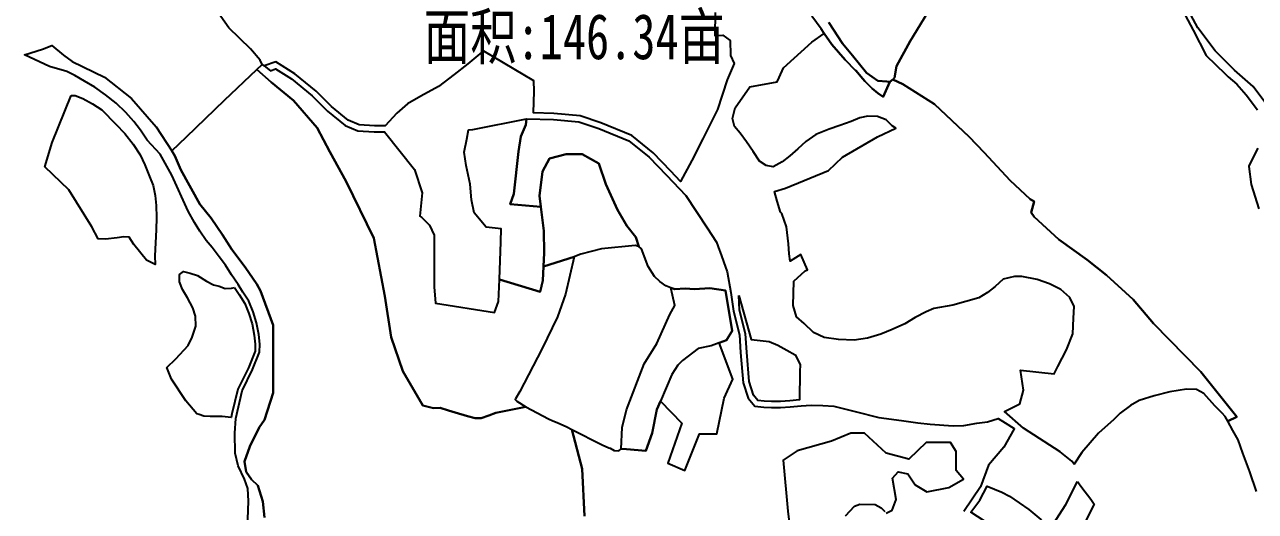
# Model space of a CAD drawing. Header units: millimetres. Extents: x 35444746 to 35449000, y 3482000 to 3488437.
# Drawn here: x 35446506.1 to 35446913.1, y 3486714.6 to 3486875.4 of the extents above; entities that cross this region are included whole.
import ezdxf
from ezdxf.enums import TextEntityAlignment as Align

# ---------------------------------------------------------------- set-up
doc = ezdxf.new("R2010")
doc.units = ezdxf.units.MM
for name, color, linetype, true_color in [('0203.01旱地整理标注', 7, 'Continuous', 0xffffff), ('0203.02旱地整理', 9, 'Continuous', 0x808080), ('0204.02水田整理', 9, 'Continuous', 0x808080)]:
    doc.layers.add(name, color=color, linetype=linetype, true_color=true_color)
doc.styles.add('宋体', font='')
doc.styles.get('宋体').set_extended_font_data('SimSun')

msp = doc.modelspace()

# ---------------------------------------------------------------- linework, layer by layer
at = {"layer": '0203.02旱地整理', "color": 41}
for points in [[(35446734.515, 3486879.49), (35446734.329, 3486871.898), (35446737.014, 3486871.978), (35446739.424, 3486870.201), (35446739.584, 3486865.401), (35446739.59, 3486865.225), (35446740.716, 3486862.609), (35446738.399, 3486857.159), (35446735.241, 3486847.393), (35446730.367, 3486837.673), (35446726.78, 3486830.518), (35446723.059, 3486823.653), (35446719.829, 3486827.034), (35446714.017, 3486833.11), (35446706.922, 3486838.794), (35446696.691, 3486843.021), (35446689.811, 3486845.308), (35446681.17, 3486846.113), (35446674.453, 3486846.276), (35446674.573, 3486853.495), (35446674.459, 3486856.892), (35446658.014, 3486866.65), (35446657.287, 3486866.29), (35446652.712, 3486862.502), (35446648.192, 3486858.924), (35446642.95, 3486854.988), (35446637.134, 3486851.764), (35446632.745, 3486849.252), (35446629.158, 3486846.213), (35446625.361, 3486841.986), (35446621.794, 3486841.986), (35446616.767, 3486842.359), (35446613.118, 3486843.87), (35446607.639, 3486848.338), (35446602.557, 3486853.415), (35446595.498, 3486859.173), (35446589.204, 3486863.114), (35446585.315, 3486861.809), (35446584.677, 3486862.307), (35446583.984, 3486863.704), (35446580.822, 3486867.448), (35446573.653, 3486874.373), (35446567.555, 3486883.007)], [(35446734.515, 3486879.49), (35446734.329, 3486871.898), (35446737.014, 3486871.978), (35446739.424, 3486870.201), (35446739.584, 3486865.401), (35446739.59, 3486865.225), (35446740.716, 3486862.609), (35446738.399, 3486857.159), (35446735.241, 3486847.393), (35446730.367, 3486837.673), (35446726.78, 3486830.518), (35446723.059, 3486823.653), (35446719.829, 3486827.034), (35446714.017, 3486833.11), (35446706.922, 3486838.794), (35446696.691, 3486843.021), (35446689.811, 3486845.308), (35446681.17, 3486846.113), (35446674.453, 3486846.276), (35446674.573, 3486853.495), (35446674.459, 3486856.892), (35446658.014, 3486866.65), (35446657.287, 3486866.29), (35446652.712, 3486862.502), (35446648.192, 3486858.924), (35446642.95, 3486854.988), (35446637.134, 3486851.764), (35446632.745, 3486849.252), (35446629.158, 3486846.213), (35446625.361, 3486841.986), (35446621.794, 3486841.986), (35446616.767, 3486842.359), (35446613.118, 3486843.87), (35446607.639, 3486848.338), (35446602.557, 3486853.415), (35446595.498, 3486859.173), (35446589.204, 3486863.114), (35446585.315, 3486861.809), (35446584.677, 3486862.307), (35446583.984, 3486863.704), (35446580.822, 3486867.448), (35446573.653, 3486874.373), (35446567.555, 3486883.007)], [(35446772.013, 3486876.115), (35446776.612, 3486869.158), (35446779.843, 3486865.245), (35446784.504, 3486859.468), (35446788.296, 3486856.921), (35446791.272, 3486856.655), (35446792.236, 3486856.568), (35446790.03, 3486851.556), (35446788.313, 3486852.829), (35446786.419, 3486854.327), (35446784.153, 3486856.54), (35446783.967, 3486856.753), (35446782.634, 3486858.303), (35446781.051, 3486860.144), (35446780.899, 3486860.299), (35446777.453, 3486863.801), (35446773.096, 3486868.867), (35446770.562, 3486872.477), (35446769.481, 3486874.011), (35446766.405, 3486878.19)], [(35446772.013, 3486876.115), (35446776.612, 3486869.158), (35446779.843, 3486865.245), (35446784.504, 3486859.468), (35446788.296, 3486856.921), (35446791.272, 3486856.655), (35446792.236, 3486856.568), (35446790.03, 3486851.556), (35446788.313, 3486852.829), (35446786.419, 3486854.327), (35446784.153, 3486856.54), (35446783.967, 3486856.753), (35446782.634, 3486858.303), (35446781.051, 3486860.144), (35446780.899, 3486860.299), (35446777.453, 3486863.801), (35446773.096, 3486868.867), (35446770.562, 3486872.477), (35446769.481, 3486874.011), (35446766.405, 3486878.19)], [(35446916.28, 3486849.857), (35446912.394, 3486854.971), (35446906.239, 3486860.431), (35446899.799, 3486866.78), (35446894.084, 3486874.367), (35446890.364, 3486881.356)], [(35446916.28, 3486849.857), (35446912.394, 3486854.971), (35446906.239, 3486860.431), (35446899.799, 3486866.78), (35446894.084, 3486874.367), (35446890.364, 3486881.356)], [(35446579.687, 3486705.976), (35446580.185, 3486717.956), (35446579.904, 3486722.203), (35446578.876, 3486725.219), (35446576.719, 3486729.654), (35446575.745, 3486733.814), (35446575.686, 3486740.398), (35446576.001, 3486745.259), (35446578.067, 3486754.456), (35446581.516, 3486761.475), (35446583.809, 3486767.22), (35446583.884, 3486769.873), (35446583.514, 3486773.071), (35446582.826, 3486776.91), (35446581.658, 3486780.496), (35446580.234, 3486784.018), (35446578.296, 3486787.031), (35446576.74, 3486789.531), (35446574.483, 3486792.801), (35446572.578, 3486795.942), (35446570.479, 3486798.699), (35446568.094, 3486801.746), (35446566.154, 3486804.12), (35446564.088, 3486807.197), (35446562.342, 3486810.113), (35446560.247, 3486813.798), (35446554.829, 3486825.713), (35446550.926, 3486832.666), (35446546.66, 3486837.223), (35446544.469, 3486840.62), (35446542.21, 3486843.411), (35446539.633, 3486846.395), (35446536.417, 3486849.477), (35446532.848, 3486852.24), (35446529.341, 3486854.748), (35446525.897, 3486856.713), (35446522.74, 3486858.675), (35446520.124, 3486859.965), (35446514.344, 3486861.651), (35446506.112, 3486865.457), (35446512.019, 3486867.286), (35446515.071, 3486868.584), (35446518.992, 3486865.321), (35446521.858, 3486863.246), (35446532.544, 3486858.054), (35446541.505, 3486851.07), (35446549.669, 3486841.649), (35446554.834, 3486833.792), (35446555.839, 3486832.065), (35446557.782, 3486827.481), (35446564.108, 3486816.1), (35446567.848, 3486811.509), (35446571.501, 3486805.938), (35446574.668, 3486801.187), (35446579.056, 3486795.286), (35446582.873, 3486789.633), (35446584.113, 3486787.472), (35446588.28, 3486776.148), (35446588.28, 3486763.028), (35446588.28, 3486753.744), (35446585.422, 3486744.818), (35446583.658, 3486742.375), (35446580.645, 3486736.012), (35446578.781, 3486731.049), (35446579.403, 3486727.629), (35446581.136, 3486725.163), (35446583.242, 3486723.178), (35446584.891, 3486717.839), (35446585.483, 3486712.541)], [(35446579.687, 3486705.976), (35446580.185, 3486717.956), (35446579.904, 3486722.203), (35446578.876, 3486725.219), (35446576.719, 3486729.654), (35446575.745, 3486733.814), (35446575.686, 3486740.398), (35446576.001, 3486745.259), (35446578.067, 3486754.456), (35446581.516, 3486761.475), (35446583.809, 3486767.22), (35446583.884, 3486769.873), (35446583.514, 3486773.071), (35446582.826, 3486776.91), (35446581.658, 3486780.496), (35446580.234, 3486784.018), (35446578.296, 3486787.031), (35446576.74, 3486789.531), (35446574.483, 3486792.801), (35446572.578, 3486795.942), (35446570.479, 3486798.699), (35446568.094, 3486801.746), (35446566.154, 3486804.12), (35446564.088, 3486807.197), (35446562.342, 3486810.113), (35446560.247, 3486813.798), (35446554.829, 3486825.713), (35446550.926, 3486832.666), (35446546.66, 3486837.223), (35446544.469, 3486840.62), (35446542.21, 3486843.411), (35446539.633, 3486846.395), (35446536.417, 3486849.477), (35446532.848, 3486852.24), (35446529.341, 3486854.748), (35446525.897, 3486856.713), (35446522.74, 3486858.675), (35446520.124, 3486859.965), (35446514.344, 3486861.651), (35446506.112, 3486865.457), (35446512.019, 3486867.286), (35446515.071, 3486868.584), (35446518.992, 3486865.321), (35446521.858, 3486863.246), (35446532.544, 3486858.054), (35446541.505, 3486851.07), (35446549.669, 3486841.649), (35446554.834, 3486833.792), (35446555.839, 3486832.065), (35446557.782, 3486827.481), (35446564.108, 3486816.1), (35446567.848, 3486811.509), (35446571.501, 3486805.938), (35446574.668, 3486801.187), (35446579.056, 3486795.286), (35446582.873, 3486789.633), (35446584.113, 3486787.472), (35446588.28, 3486776.148), (35446588.28, 3486763.028), (35446588.28, 3486753.744), (35446585.422, 3486744.818), (35446583.658, 3486742.375), (35446580.645, 3486736.012), (35446578.781, 3486731.049), (35446579.403, 3486727.629), (35446581.136, 3486725.163), (35446583.242, 3486723.178), (35446584.891, 3486717.839), (35446585.483, 3486712.541)], [(35446691.3, 3486713.03), (35446690.548, 3486728.619), (35446687.127, 3486741.704), (35446697.148, 3486736.587), (35446699.362, 3486735.631), (35446699.734, 3486735.471), (35446701.082, 3486734.688), (35446702.582, 3486734.558), (35446703.398, 3486735.285), (35446705.197, 3486735.111), (35446711.592, 3486734.576), (35446713.625, 3486740.474), (35446715.225, 3486748.305), (35446716.372, 3486751.001), (35446723.406, 3486743.772), (35446718.828, 3486730.502), (35446724.436, 3486728.1), (35446729.243, 3486740.226), (35446735.08, 3486740.226), (35446737.483, 3486752.008), (35446740.345, 3486758.3), (35446735.826, 3486770.322), (35446738.212, 3486771.19), (35446740.137, 3486774.242), (35446737.846, 3486787.539), (35446732.73, 3486788.321), (35446727.621, 3486788.004), (35446724.524, 3486788.268), (35446721.184, 3486788.044), (35446719.783, 3486788.435), (35446718.169, 3486789.124), (35446716.217, 3486790.525), (35446714.43, 3486792.169), (35446712.327, 3486795.531), (35446710.108, 3486801.359), (35446709.215, 3486802.158), (35446708.237, 3486805.18), (35446705.285, 3486808.964), (35446702.141, 3486814.223), (35446698.355, 3486822.753), (35446696.045, 3486829.551), (35446690.463, 3486832.63), (35446685.201, 3486832.63), (35446679.683, 3486831.219), (35446677.373, 3486826.922), (35446676.411, 3486818.841), (35446676.835, 3486815.236), (35446666.686, 3486816.135), (35446667.928, 3486819.559), (35446669.444, 3486833.471), (35446670.207, 3486838.509), (35446671.856, 3486842.358), (35446672.063, 3486844.333), (35446681.052, 3486844.116), (35446689.398, 3486843.338), (35446695.993, 3486841.146), (35446705.894, 3486837.055), (35446712.663, 3486831.632), (35446718.383, 3486825.652), (35446724.783, 3486818.954), (35446731.862, 3486808.3), (35446734.92, 3486803.611), (35446735.959, 3486800.858), (35446736.062, 3486800.586), (35446738.408, 3486793.735), (35446739.701, 3486786.952), (35446740.591, 3486780.748), (35446742.561, 3486772.992), (35446742.9, 3486767.069), (35446743.783, 3486757.128), (35446745.414, 3486752.019), (35446747.547, 3486749.316), (35446750.559, 3486748.999), (35446753.111, 3486748.919), (35446756.104, 3486748.94), (35446759.3, 3486749.1), (35446762.953, 3486749.523), (35446766.262, 3486749.704), (35446770.118, 3486749.589), (35446773.717, 3486749.317), (35446780.804, 3486747.562), (35446788.572, 3486745.663), (35446796.146, 3486744.616), (35446801.514, 3486743.84), (35446805.568, 3486743.452), (35446813.159, 3486742.872), (35446816.683, 3486742.964), (35446820.973, 3486743.735), (35446824.575, 3486744.205), (35446828.049, 3486745.332), (35446830.379, 3486743.844), (35446833.302, 3486741.963), (35446833.405, 3486741.89), (35446829.974, 3486735.771), (35446824.916, 3486729.834), (35446822.215, 3486722.763), (35446816.735, 3486714.589)], [(35446691.3, 3486713.03), (35446690.548, 3486728.619), (35446687.127, 3486741.704), (35446697.148, 3486736.587), (35446699.362, 3486735.631), (35446699.734, 3486735.471), (35446701.082, 3486734.688), (35446702.582, 3486734.558), (35446703.398, 3486735.285), (35446705.197, 3486735.111), (35446711.592, 3486734.576), (35446713.625, 3486740.474), (35446715.225, 3486748.305), (35446716.372, 3486751.001), (35446723.406, 3486743.772), (35446718.828, 3486730.502), (35446724.436, 3486728.1), (35446729.243, 3486740.226), (35446735.08, 3486740.226), (35446737.483, 3486752.008), (35446740.345, 3486758.3), (35446735.826, 3486770.322), (35446738.212, 3486771.19), (35446740.137, 3486774.242), (35446737.846, 3486787.539), (35446732.73, 3486788.321), (35446727.621, 3486788.004), (35446724.524, 3486788.268), (35446721.184, 3486788.044), (35446719.783, 3486788.435), (35446718.169, 3486789.124), (35446716.217, 3486790.525), (35446714.43, 3486792.169), (35446712.327, 3486795.531), (35446710.108, 3486801.359), (35446709.215, 3486802.158), (35446708.237, 3486805.18), (35446705.285, 3486808.964), (35446702.141, 3486814.223), (35446698.355, 3486822.753), (35446696.045, 3486829.551), (35446690.463, 3486832.63), (35446685.201, 3486832.63), (35446679.683, 3486831.219), (35446677.373, 3486826.922), (35446676.411, 3486818.841), (35446676.835, 3486815.236), (35446666.686, 3486816.135), (35446667.928, 3486819.559), (35446669.444, 3486833.471), (35446670.207, 3486838.509), (35446671.856, 3486842.358), (35446672.063, 3486844.333), (35446681.052, 3486844.116), (35446689.398, 3486843.338), (35446695.993, 3486841.146), (35446705.894, 3486837.055), (35446712.663, 3486831.632), (35446718.383, 3486825.652), (35446724.783, 3486818.954), (35446731.862, 3486808.3), (35446734.92, 3486803.611), (35446735.959, 3486800.858), (35446736.062, 3486800.586), (35446738.408, 3486793.735), (35446739.701, 3486786.952), (35446740.591, 3486780.748), (35446742.561, 3486772.992), (35446742.9, 3486767.069), (35446743.783, 3486757.128), (35446745.414, 3486752.019), (35446747.547, 3486749.316), (35446750.559, 3486748.999), (35446753.111, 3486748.919), (35446756.104, 3486748.94), (35446759.3, 3486749.1), (35446762.953, 3486749.523), (35446766.262, 3486749.704), (35446770.118, 3486749.589), (35446773.717, 3486749.317), (35446780.804, 3486747.562), (35446788.572, 3486745.663), (35446796.146, 3486744.616), (35446801.514, 3486743.84), (35446805.568, 3486743.452), (35446813.159, 3486742.872), (35446816.683, 3486742.964), (35446820.973, 3486743.735), (35446824.575, 3486744.205), (35446828.049, 3486745.332), (35446830.379, 3486743.844), (35446833.302, 3486741.963), (35446833.405, 3486741.89), (35446829.974, 3486735.771), (35446824.916, 3486729.834), (35446822.215, 3486722.763), (35446816.735, 3486714.589)], [(35446791.012, 3486713.969), (35446793.014, 3486715.046), (35446794.345, 3486718.526), (35446793.152, 3486725.603), (35446795.013, 3486727.643), (35446798.17, 3486726.973), (35446800.657, 3486723.41), (35446804.47, 3486721.008), (35446811.764, 3486722.499), (35446816.587, 3486725.276), (35446814.176, 3486728.13), (35446814.176, 3486734.381), (35446812.315, 3486737.398), (35446804.264, 3486737.398), (35446798.502, 3486731.898), (35446791.003, 3486733.794), (35446783.818, 3486740.428), (35446779.359, 3486740.428), (35446772.905, 3486737.848), (35446761.577, 3486734.665), (35446756.969, 3486731.58), (35446758.528, 3486714.706), (35446759.754, 3486704.737)], [(35446791.012, 3486713.969), (35446793.014, 3486715.046), (35446794.345, 3486718.526), (35446793.152, 3486725.603), (35446795.013, 3486727.643), (35446798.17, 3486726.973), (35446800.657, 3486723.41), (35446804.47, 3486721.008), (35446811.764, 3486722.499), (35446816.587, 3486725.276), (35446814.176, 3486728.13), (35446814.176, 3486734.381), (35446812.315, 3486737.398), (35446804.264, 3486737.398), (35446798.502, 3486731.898), (35446791.003, 3486733.794), (35446783.818, 3486740.428), (35446779.359, 3486740.428), (35446772.905, 3486737.848), (35446761.577, 3486734.665), (35446756.969, 3486731.58), (35446758.528, 3486714.706), (35446759.754, 3486704.737)]]:
    msp.add_lwpolyline(points, dxfattribs=at)
for points in [[(35446770.562, 3486872.477), (35446773.096, 3486868.867), (35446777.453, 3486863.801), (35446780.899, 3486860.299), (35446781.051, 3486860.144), (35446782.634, 3486858.303), (35446783.967, 3486856.753), (35446784.153, 3486856.54), (35446786.419, 3486854.327), (35446788.313, 3486852.829), (35446790.03, 3486851.556), (35446792.236, 3486856.568), (35446793.209, 3486857.35), (35446796.503, 3486855.766), (35446807.022, 3486849.106), (35446818.422, 3486838.373), (35446823.465, 3486833.22), (35446832.076, 3486823.954), (35446838.651, 3486817.786), (35446840.019, 3486816.988), (35446838.924, 3486813.362), (35446840.018, 3486811.902), (35446848.132, 3486804.394), (35446857.447, 3486797.747), (35446863.861, 3486792.691), (35446872.745, 3486784.648), (35446878.237, 3486778.103), (35446879.4, 3486776.718), (35446895.086, 3486760.758), (35446906.947, 3486745.874), (35446904.002, 3486744.438), (35446903.187, 3486745.948), (35446902.116, 3486747.089), (35446899.758, 3486749.425), (35446896.083, 3486753.517), (35446893.691, 3486754.886), (35446890.396, 3486755.006), (35446884.822, 3486754.077), (35446879.615, 3486752.839), (35446874.747, 3486751.206), (35446871.856, 3486749.569), (35446868.383, 3486747.044), (35446866.264, 3486744.943), (35446861.264, 3486740.449), (35446855.757, 3486734.083), (35446853.203, 3486730.211), (35446852.458, 3486731.191), (35446848.583, 3486734.322), (35446836.471, 3486742.049), (35446830.166, 3486747.566), (35446835.184, 3486750.123), (35446836.428, 3486754.608), (35446835.412, 3486761.31), (35446846.593, 3486760.055), (35446847.764, 3486762.507), (35446850.654, 3486767.993), (35446852.708, 3486773.28), (35446853.012, 3486778.449), (35446853.19, 3486782.342), (35446851.741, 3486785.27), (35446848.774, 3486787.941), (35446845.067, 3486789.814), (35446840.961, 3486791.208), (35446835.939, 3486792.204), (35446833.455, 3486792.204), (35446829.714, 3486791.344), (35446827.114, 3486788.903), (35446824.492, 3486786.918), (35446821.693, 3486785.206), (35446813.064, 3486782.78), (35446806.782, 3486781.683), (35446804.271, 3486780.519), (35446800.57, 3486778.646), (35446797.195, 3486776.526), (35446793.001, 3486774.738), (35446789.219, 3486773.194), (35446784.877, 3486771.868), (35446780.44, 3486771.23), (35446775.268, 3486771.416), (35446770.509, 3486772.092), (35446766.985, 3486773.75), (35446763.877, 3486776.719), (35446761.416, 3486778.893), (35446760.301, 3486782.618), (35446760.535, 3486790.724), (35446764.28, 3486794.113), (35446765.043, 3486794.452), (35446762.818, 3486799.516), (35446759.241, 3486797.248), (35446758.992, 3486799.733), (35446758.767, 3486803), (35446758.067, 3486808.638), (35446756.538, 3486812.984), (35446756.051, 3486813.478), (35446755.011, 3486817.078), (35446754.118, 3486820.327), (35446757.785, 3486821.441), (35446771.983, 3486827.28), (35446776.613, 3486831.659), (35446788.2, 3486838.333), (35446794.209, 3486841.23), (35446793.039, 3486842.047), (35446791.044, 3486844), (35446788.136, 3486845.056), (35446785.012, 3486845.234), (35446782.295, 3486844.67), (35446779.494, 3486843.448), (35446775.705, 3486842.066), (35446772.164, 3486840.929), (35446767.797, 3486839.138), (35446764.498, 3486836.849), (35446761.856, 3486834.393), (35446759.214, 3486832.101), (35446756.656, 3486830.056), (35446753.688, 3486828.424), (35446751.305, 3486828.927), (35446749.091, 3486830.335), (35446747.048, 3486833.469), (35446744.841, 3486836.768), (35446742.715, 3486839.573), (35446740.833, 3486841.801), (35446740.186, 3486844.444), (35446741.105, 3486847.983), (35446745.922, 3486854.861), (35446754.928, 3486856.525), (35446755.593, 3486857.946), (35446757.077, 3486861.118), (35446766.447, 3486869.653)], [(35446770.562, 3486872.477), (35446773.096, 3486868.867), (35446777.453, 3486863.801), (35446780.899, 3486860.299), (35446781.051, 3486860.144), (35446782.634, 3486858.303), (35446783.967, 3486856.753), (35446784.153, 3486856.54), (35446786.419, 3486854.327), (35446788.313, 3486852.829), (35446790.03, 3486851.556), (35446792.236, 3486856.568), (35446793.209, 3486857.35), (35446796.503, 3486855.766), (35446807.022, 3486849.106), (35446818.422, 3486838.373), (35446823.465, 3486833.22), (35446832.076, 3486823.954), (35446838.651, 3486817.786), (35446840.019, 3486816.988), (35446838.924, 3486813.362), (35446840.018, 3486811.902), (35446848.132, 3486804.394), (35446857.447, 3486797.747), (35446863.861, 3486792.691), (35446872.745, 3486784.648), (35446878.237, 3486778.103), (35446879.4, 3486776.718), (35446895.086, 3486760.758), (35446906.947, 3486745.874), (35446904.002, 3486744.438), (35446903.187, 3486745.948), (35446902.116, 3486747.089), (35446899.758, 3486749.425), (35446896.083, 3486753.517), (35446893.691, 3486754.886), (35446890.396, 3486755.006), (35446884.822, 3486754.077), (35446879.615, 3486752.839), (35446874.747, 3486751.206), (35446871.856, 3486749.569), (35446868.383, 3486747.044), (35446866.264, 3486744.943), (35446861.264, 3486740.449), (35446855.757, 3486734.083), (35446853.203, 3486730.211), (35446852.458, 3486731.191), (35446848.583, 3486734.322), (35446836.471, 3486742.049), (35446830.166, 3486747.566), (35446835.184, 3486750.123), (35446836.428, 3486754.608), (35446835.412, 3486761.31), (35446846.593, 3486760.055), (35446847.764, 3486762.507), (35446850.654, 3486767.993), (35446852.708, 3486773.28), (35446853.012, 3486778.449), (35446853.19, 3486782.342), (35446851.741, 3486785.27), (35446848.774, 3486787.941), (35446845.067, 3486789.814), (35446840.961, 3486791.208), (35446835.939, 3486792.204), (35446833.455, 3486792.204), (35446829.714, 3486791.344), (35446827.114, 3486788.903), (35446824.492, 3486786.918), (35446821.693, 3486785.206), (35446813.064, 3486782.78), (35446806.782, 3486781.683), (35446804.271, 3486780.519), (35446800.57, 3486778.646), (35446797.195, 3486776.526), (35446793.001, 3486774.738), (35446789.219, 3486773.194), (35446784.877, 3486771.868), (35446780.44, 3486771.23), (35446775.268, 3486771.416), (35446770.509, 3486772.092), (35446766.985, 3486773.75), (35446763.877, 3486776.719), (35446761.416, 3486778.893), (35446760.301, 3486782.618), (35446760.535, 3486790.724), (35446764.28, 3486794.113), (35446765.043, 3486794.452), (35446762.818, 3486799.516), (35446759.241, 3486797.248), (35446758.992, 3486799.733), (35446758.767, 3486803), (35446758.067, 3486808.638), (35446756.538, 3486812.984), (35446756.051, 3486813.478), (35446755.011, 3486817.078), (35446754.118, 3486820.327), (35446757.785, 3486821.441), (35446771.983, 3486827.28), (35446776.613, 3486831.659), (35446788.2, 3486838.333), (35446794.209, 3486841.23), (35446793.039, 3486842.047), (35446791.044, 3486844), (35446788.136, 3486845.056), (35446785.012, 3486845.234), (35446782.295, 3486844.67), (35446779.494, 3486843.448), (35446775.705, 3486842.066), (35446772.164, 3486840.929), (35446767.797, 3486839.138), (35446764.498, 3486836.849), (35446761.856, 3486834.393), (35446759.214, 3486832.101), (35446756.656, 3486830.056), (35446753.688, 3486828.424), (35446751.305, 3486828.927), (35446749.091, 3486830.335), (35446747.048, 3486833.469), (35446744.841, 3486836.768), (35446742.715, 3486839.573), (35446740.833, 3486841.801), (35446740.186, 3486844.444), (35446741.105, 3486847.983), (35446745.922, 3486854.861), (35446754.928, 3486856.525), (35446755.593, 3486857.946), (35446757.077, 3486861.118), (35446766.447, 3486869.653)], [(35446584.677, 3486862.307), (35446585.315, 3486861.809), (35446587.476, 3486860.122), (35446589.057, 3486860.846), (35446594.331, 3486857.544), (35446601.215, 3486851.929), (35446606.297, 3486846.852), (35446612.082, 3486842.135), (35446616.299, 3486840.388), (35446621.719, 3486839.986), (35446625.113, 3486839.986), (35446635.026, 3486827.619), (35446637.629, 3486819.813), (35446636.852, 3486812.2), (35446637.509, 3486811.758), (35446640.028, 3486809.134), (35446641.523, 3486805.853), (35446641.526, 3486788.795), (35446642.032, 3486783.413), (35446661.466, 3486780.354), (35446662.799, 3486783.949), (35446663.112, 3486791.268), (35446676.654, 3486787.191), (35446677.438, 3486790.907), (35446677.672, 3486795.515), (35446687.854, 3486798.734), (35446684.964, 3486786.394), (35446682.355, 3486778.882), (35446677.136, 3486768.198), (35446669.853, 3486754.253), (35446668.477, 3486751.841), (35446668.33, 3486751.583), (35446668.846, 3486751.051), (35446671.841, 3486749.145), (35446661.987, 3486747.178), (35446659.6, 3486746.286), (35446657.131, 3486745.393), (35446655.077, 3486745.403), (35446652.615, 3486746.072), (35446648.512, 3486747.241), (35446646.257, 3486747.98), (35446643.507, 3486748.804), (35446641.287, 3486748.732), (35446637.755, 3486749.57), (35446631.148, 3486760.947), (35446627.325, 3486772.223), (35446625.19, 3486785.728), (35446621.649, 3486804.912), (35446612.444, 3486823.642), (35446607.024, 3486833.392), (35446602.821, 3486841.391), (35446595.061, 3486850.328), (35446587.63, 3486856.44), (35446582.879, 3486860.589)], [(35446584.677, 3486862.307), (35446585.315, 3486861.809), (35446587.476, 3486860.122), (35446589.057, 3486860.846), (35446594.331, 3486857.544), (35446601.215, 3486851.929), (35446606.297, 3486846.852), (35446612.082, 3486842.135), (35446616.299, 3486840.388), (35446621.719, 3486839.986), (35446625.113, 3486839.986), (35446635.026, 3486827.619), (35446637.629, 3486819.813), (35446636.852, 3486812.2), (35446637.509, 3486811.758), (35446640.028, 3486809.134), (35446641.523, 3486805.853), (35446641.526, 3486788.795), (35446642.032, 3486783.413), (35446661.466, 3486780.354), (35446662.799, 3486783.949), (35446663.112, 3486791.268), (35446676.654, 3486787.191), (35446677.438, 3486790.907), (35446677.672, 3486795.515), (35446687.854, 3486798.734), (35446684.964, 3486786.394), (35446682.355, 3486778.882), (35446677.136, 3486768.198), (35446669.853, 3486754.253), (35446668.477, 3486751.841), (35446668.33, 3486751.583), (35446668.846, 3486751.051), (35446671.841, 3486749.145), (35446661.987, 3486747.178), (35446659.6, 3486746.286), (35446657.131, 3486745.393), (35446655.077, 3486745.403), (35446652.615, 3486746.072), (35446648.512, 3486747.241), (35446646.257, 3486747.98), (35446643.507, 3486748.804), (35446641.287, 3486748.732), (35446637.755, 3486749.57), (35446631.148, 3486760.947), (35446627.325, 3486772.223), (35446625.19, 3486785.728), (35446621.649, 3486804.912), (35446612.444, 3486823.642), (35446607.024, 3486833.392), (35446602.821, 3486841.391), (35446595.061, 3486850.328), (35446587.63, 3486856.44), (35446582.879, 3486860.589)], [(35446521.454, 3486852.014), (35446522.775, 3486852.014), (35446525.418, 3486851.033), (35446528.51, 3486849.308), (35446531.601, 3486847.338), (35446536.229, 3486842.589), (35446539.249, 3486839.434), (35446541.955, 3486835.933), (35446544.302, 3486832.422), (35446545.917, 3486829.076), (35446547.449, 3486825.242), (35446548.606, 3486822.242), (35446549.325, 3486818.983), (35446549.585, 3486815.664), (35446549.732, 3486811.757), (35446549.633, 3486807.606), (35446549.4, 3486803.318), (35446549.22, 3486799.088), (35446549.276, 3486796.157), (35446546.468, 3486797.594), (35446542.274, 3486802.803), (35446540.71, 3486805.25), (35446538.956, 3486805.28), (35446536.699, 3486805.031), (35446532.813, 3486804.603), (35446530.421, 3486804.717), (35446528.391, 3486808.618), (35446520.773, 3486820.891), (35446512.762, 3486828.507), (35446515.276718, 3486836.514112)], [(35446521.454, 3486852.014), (35446522.775, 3486852.014), (35446525.418, 3486851.033), (35446528.51, 3486849.308), (35446531.601, 3486847.338), (35446536.229, 3486842.589), (35446539.249, 3486839.434), (35446541.955, 3486835.933), (35446544.302, 3486832.422), (35446545.917, 3486829.076), (35446547.449, 3486825.242), (35446548.606, 3486822.242), (35446549.325, 3486818.983), (35446549.585, 3486815.664), (35446549.732, 3486811.757), (35446549.633, 3486807.606), (35446549.4, 3486803.318), (35446549.22, 3486799.088), (35446549.276, 3486796.157), (35446546.468, 3486797.594), (35446542.274, 3486802.803), (35446540.71, 3486805.25), (35446538.956, 3486805.28), (35446536.699, 3486805.031), (35446532.813, 3486804.603), (35446530.421, 3486804.717), (35446528.391, 3486808.618), (35446520.773, 3486820.891), (35446512.762, 3486828.507), (35446515.276718, 3486836.514112)], [(35446672.063, 3486844.333), (35446671.856, 3486842.358), (35446670.207, 3486838.509), (35446669.444, 3486833.471), (35446667.928, 3486819.559), (35446666.686, 3486816.135), (35446676.835, 3486815.236), (35446677.774, 3486807.254), (35446677.902, 3486800.034), (35446677.672, 3486795.515), (35446677.438, 3486790.907), (35446676.654, 3486787.191), (35446663.112, 3486791.268), (35446663.643, 3486803.708), (35446663.675, 3486807.95), (35446658.75, 3486808.492), (35446654.738, 3486813.268), (35446653.945, 3486817.584), (35446653.48, 3486822.711), (35446652.126, 3486828.901), (35446651.495, 3486833.297), (35446652.329, 3486837.605), (35446652.902, 3486840.704), (35446654.348, 3486840.76)], [(35446672.063, 3486844.333), (35446671.856, 3486842.358), (35446670.207, 3486838.509), (35446669.444, 3486833.471), (35446667.928, 3486819.559), (35446666.686, 3486816.135), (35446676.835, 3486815.236), (35446677.774, 3486807.254), (35446677.902, 3486800.034), (35446677.672, 3486795.515), (35446677.438, 3486790.907), (35446676.654, 3486787.191), (35446663.112, 3486791.268), (35446663.643, 3486803.708), (35446663.675, 3486807.95), (35446658.75, 3486808.492), (35446654.738, 3486813.268), (35446653.945, 3486817.584), (35446653.48, 3486822.711), (35446652.126, 3486828.901), (35446651.495, 3486833.297), (35446652.329, 3486837.605), (35446652.902, 3486840.704), (35446654.348, 3486840.76)], [(35446575.568, 3486788.577), (35446577.03, 3486786.228), (35446578.897, 3486783.326), (35446580.247, 3486779.986), (35446581.369, 3486776.543), (35446582.029, 3486772.86), (35446582.382, 3486769.805), (35446582.318, 3486767.529), (35446580.143, 3486762.081), (35446576.641, 3486754.953), (35446574.661, 3486746.882), (35446574.377, 3486745.665), (35446571.404, 3486745.958), (35446569.38, 3486746.008), (35446567.52, 3486745.976), (35446565.383, 3486746.03), (35446563.792, 3486746.599), (35446563.065, 3486746.859), (35446559.417, 3486751.142), (35446554.641, 3486758.312), (35446553.192, 3486762.177), (35446556.105, 3486765.005), (35446560.19, 3486769.38), (35446561.527, 3486772.174), (35446562.68, 3486775.829), (35446562.612, 3486779.081), (35446561.729, 3486781.85), (35446559.954, 3486785.191), (35446558.339, 3486787.962), (35446557.293, 3486790.487), (35446557.302, 3486792.845), (35446558.637, 3486793.923), (35446560.863, 3486793.372), (35446563.253, 3486792.493), (35446566.213, 3486790.714), (35446568.549, 3486789.453), (35446570.399, 3486788.985), (35446572.475, 3486788.291), (35446574.495, 3486788.336)], [(35446575.568, 3486788.577), (35446577.03, 3486786.228), (35446578.897, 3486783.326), (35446580.247, 3486779.986), (35446581.369, 3486776.543), (35446582.029, 3486772.86), (35446582.382, 3486769.805), (35446582.318, 3486767.529), (35446580.143, 3486762.081), (35446576.641, 3486754.953), (35446574.661, 3486746.882), (35446574.377, 3486745.665), (35446571.404, 3486745.958), (35446569.38, 3486746.008), (35446567.52, 3486745.976), (35446565.383, 3486746.03), (35446563.792, 3486746.599), (35446563.065, 3486746.859), (35446559.417, 3486751.142), (35446554.641, 3486758.312), (35446553.192, 3486762.177), (35446556.105, 3486765.005), (35446560.19, 3486769.38), (35446561.527, 3486772.174), (35446562.68, 3486775.829), (35446562.612, 3486779.081), (35446561.729, 3486781.85), (35446559.954, 3486785.191), (35446558.339, 3486787.962), (35446557.293, 3486790.487), (35446557.302, 3486792.845), (35446558.637, 3486793.923), (35446560.863, 3486793.372), (35446563.253, 3486792.493), (35446566.213, 3486790.714), (35446568.549, 3486789.453), (35446570.399, 3486788.985), (35446572.475, 3486788.291), (35446574.495, 3486788.336)], [(35446719.783, 3486788.435), (35446721.184, 3486788.044), (35446724.524, 3486788.268), (35446727.621, 3486788.004), (35446732.73, 3486788.321), (35446737.846, 3486787.539), (35446740.137, 3486774.242), (35446738.212, 3486771.19), (35446735.826, 3486770.322), (35446733.134, 3486769.342), (35446728.879, 3486768.468), (35446723.706, 3486764.495), (35446722.077, 3486762.877), (35446720.113, 3486759.792), (35446716.372, 3486751.001), (35446715.225, 3486748.305), (35446713.625, 3486740.474), (35446711.592, 3486734.576), (35446705.197, 3486735.111), (35446703.398, 3486735.285), (35446703.776, 3486742.36), (35446705.134, 3486748.137), (35446711.037, 3486763.322), (35446715.208, 3486770.098), (35446719.499, 3486779.638), (35446721.154, 3486782.654), (35446720.393, 3486786.051)], [(35446719.783, 3486788.435), (35446721.184, 3486788.044), (35446724.524, 3486788.268), (35446727.621, 3486788.004), (35446732.73, 3486788.321), (35446737.846, 3486787.539), (35446740.137, 3486774.242), (35446738.212, 3486771.19), (35446735.826, 3486770.322), (35446733.134, 3486769.342), (35446728.879, 3486768.468), (35446723.706, 3486764.495), (35446722.077, 3486762.877), (35446720.113, 3486759.792), (35446716.372, 3486751.001), (35446715.225, 3486748.305), (35446713.625, 3486740.474), (35446711.592, 3486734.576), (35446705.197, 3486735.111), (35446703.398, 3486735.285), (35446703.776, 3486742.36), (35446705.134, 3486748.137), (35446711.037, 3486763.322), (35446715.208, 3486770.098), (35446719.499, 3486779.638), (35446721.154, 3486782.654), (35446720.393, 3486786.051)], [(35446742.282, 3486785.966), (35446746.421, 3486771.438), (35446752.385, 3486770.706), (35446755.168, 3486769.551), (35446758.193, 3486767.821), (35446760.889, 3486766.34), (35446761.784, 3486764.705), (35446762.595, 3486763.066), (35446762.425, 3486760.788), (35446762.402, 3486751.472), (35446759.135, 3486751.094), (35446756.047, 3486750.94), (35446753.135, 3486750.919), (35446750.695, 3486750.996), (35446748.595, 3486751.217), (35446747.209, 3486752.973), (35446745.756, 3486757.525), (35446744.895, 3486767.215), (35446744.547, 3486773.298), (35446742.556, 3486781.137)], [(35446742.282, 3486785.966), (35446746.421, 3486771.438), (35446752.385, 3486770.706), (35446755.168, 3486769.551), (35446758.193, 3486767.821), (35446760.889, 3486766.34), (35446761.784, 3486764.705), (35446762.595, 3486763.066), (35446762.425, 3486760.788), (35446762.402, 3486751.472), (35446759.135, 3486751.094), (35446756.047, 3486750.94), (35446753.135, 3486750.919), (35446750.695, 3486750.996), (35446748.595, 3486751.217), (35446747.209, 3486752.973), (35446745.756, 3486757.525), (35446744.895, 3486767.215), (35446744.547, 3486773.298), (35446742.556, 3486781.137)]]:
    msp.add_lwpolyline(points, close=True, dxfattribs=at)
at = {"layer": '0204.02水田整理', "color": 51}
for points in [[(35446804.722, 3486879.387), (35446798.954, 3486870.029), (35446794.404, 3486861.757), (35446793.794, 3486857.82), (35446793.209, 3486857.35), (35446792.236, 3486856.568), (35446791.272, 3486856.655), (35446788.296, 3486856.921), (35446784.504, 3486859.468), (35446779.843, 3486865.245), (35446776.612, 3486869.158), (35446772.013, 3486876.115)], [(35446913.516, 3486721.19), (35446911.254, 3486727.657), (35446908.953, 3486733.805), (35446907.462, 3486738.246), (35446905.703, 3486741.287), (35446904.002, 3486744.438), (35446906.947, 3486745.874), (35446895.086, 3486760.758), (35446879.4, 3486776.718), (35446878.237, 3486778.103), (35446872.745, 3486784.648), (35446863.861, 3486792.691), (35446857.447, 3486797.747), (35446848.132, 3486804.394), (35446840.018, 3486811.902), (35446838.924, 3486813.362), (35446840.019, 3486816.988), (35446838.651, 3486817.786), (35446832.076, 3486823.954), (35446823.465, 3486833.22), (35446818.422, 3486838.373), (35446807.022, 3486849.106), (35446796.503, 3486855.766), (35446793.209, 3486857.35), (35446793.794, 3486857.82), (35446794.404, 3486861.757), (35446798.954, 3486870.029), (35446804.722, 3486879.387)], [(35446889.02, 3486880.265), (35446892.566, 3486873.602), (35446896.819, 3486865.271), (35446903.111, 3486859.176), (35446904.14, 3486858.15), (35446906.985, 3486855.779), (35446910.118, 3486852.196), (35446913.862, 3486847.34)], [(35446585.483, 3486712.541), (35446584.891, 3486717.839), (35446583.242, 3486723.178), (35446581.136, 3486725.163), (35446579.403, 3486727.629), (35446578.781, 3486731.049), (35446580.645, 3486736.012), (35446583.658, 3486742.375), (35446585.422, 3486744.818), (35446588.28, 3486753.744), (35446588.28, 3486763.028), (35446588.28, 3486776.148), (35446584.113, 3486787.472), (35446582.873, 3486789.633), (35446579.056, 3486795.286), (35446574.668, 3486801.187), (35446571.501, 3486805.938), (35446567.848, 3486811.509), (35446564.108, 3486816.1), (35446557.782, 3486827.481), (35446555.839, 3486832.065), (35446554.834, 3486833.792), (35446559.655, 3486838.399), (35446572.26, 3486850.442), (35446582.879, 3486860.589), (35446587.63, 3486856.44), (35446595.061, 3486850.328), (35446602.821, 3486841.391), (35446607.024, 3486833.392), (35446612.444, 3486823.642), (35446621.649, 3486804.912), (35446625.19, 3486785.728), (35446627.325, 3486772.223), (35446631.148, 3486760.947), (35446637.755, 3486749.57), (35446641.287, 3486748.732), (35446643.507, 3486748.804), (35446646.257, 3486747.98), (35446648.512, 3486747.241), (35446652.615, 3486746.072), (35446655.077, 3486745.403), (35446657.131, 3486745.393), (35446659.6, 3486746.286), (35446661.987, 3486747.178), (35446671.841, 3486749.145), (35446679.321, 3486745.146), (35446680.764, 3486744.561), (35446682.24, 3486743.963), (35446685.384, 3486742.594), (35446687.127, 3486741.704), (35446690.548, 3486728.619), (35446691.3, 3486713.03)], [(35446913.899, 3486834.606), (35446910.964, 3486828.799), (35446910.998, 3486828.519), (35446911.712, 3486822.614), (35446914.257, 3486814.618)], [(35446777.568, 3486713.106), (35446780.538, 3486716.296), (35446782.347, 3486717.027), (35446787.438, 3486716.924), (35446789.403, 3486715.766), (35446790.548, 3486714.53)]]:
    msp.add_lwpolyline(points, dxfattribs=at)
for points in [[(35446676.835, 3486815.236), (35446676.411, 3486818.841), (35446677.373, 3486826.922), (35446679.683, 3486831.219), (35446685.201, 3486832.63), (35446690.463, 3486832.63), (35446696.045, 3486829.551), (35446698.355, 3486822.753), (35446702.141, 3486814.223), (35446705.285, 3486808.964), (35446708.237, 3486805.18), (35446709.215, 3486802.158), (35446708.002, 3486802.456), (35446696.9, 3486801.307), (35446690.05, 3486799.545), (35446688.086, 3486798.82), (35446687.854, 3486798.734), (35446677.672, 3486795.515), (35446677.902, 3486800.034), (35446677.774, 3486807.254)], [(35446854.34, 3486724.445), (35446855.776, 3486722.496), (35446858.734, 3486718.621), (35446859.768, 3486717.009), (35446850.617, 3486698.979), (35446848.648, 3486697.27), (35446847.335, 3486696.213), (35446845.61, 3486694.503), (35446844.211, 3486692.383), (35446843.307, 3486691.242), (35446842.022, 3486689.063), (35446836.143, 3486698.553), (35446834.338, 3486703.326), (35446830.334, 3486706.982), (35446818.986, 3486714.355), (35446821.955, 3486718.271), (35446824.431, 3486722.96), (35446829.307, 3486721.004), (35446831.767, 3486719.679), (35446838.188, 3486715.175), (35446842.121, 3486711.884), (35446845.253, 3486708.841), (35446850.497, 3486716.838)]]:
    msp.add_lwpolyline(points, close=True, dxfattribs=at)

# ---------------------------------------------------------------- texts
at = {"layer": '0203.01旱地整理标注', "color": 41, "style": '宋体', "width": 0.75}
msp.add_text('面积:146.34亩', height=15, dxfattribs=at).set_placement((35446687.924862, 3486871.854311, -2182.379232), align=Align.MIDDLE)

doc.saveas('drawing.dxf')
